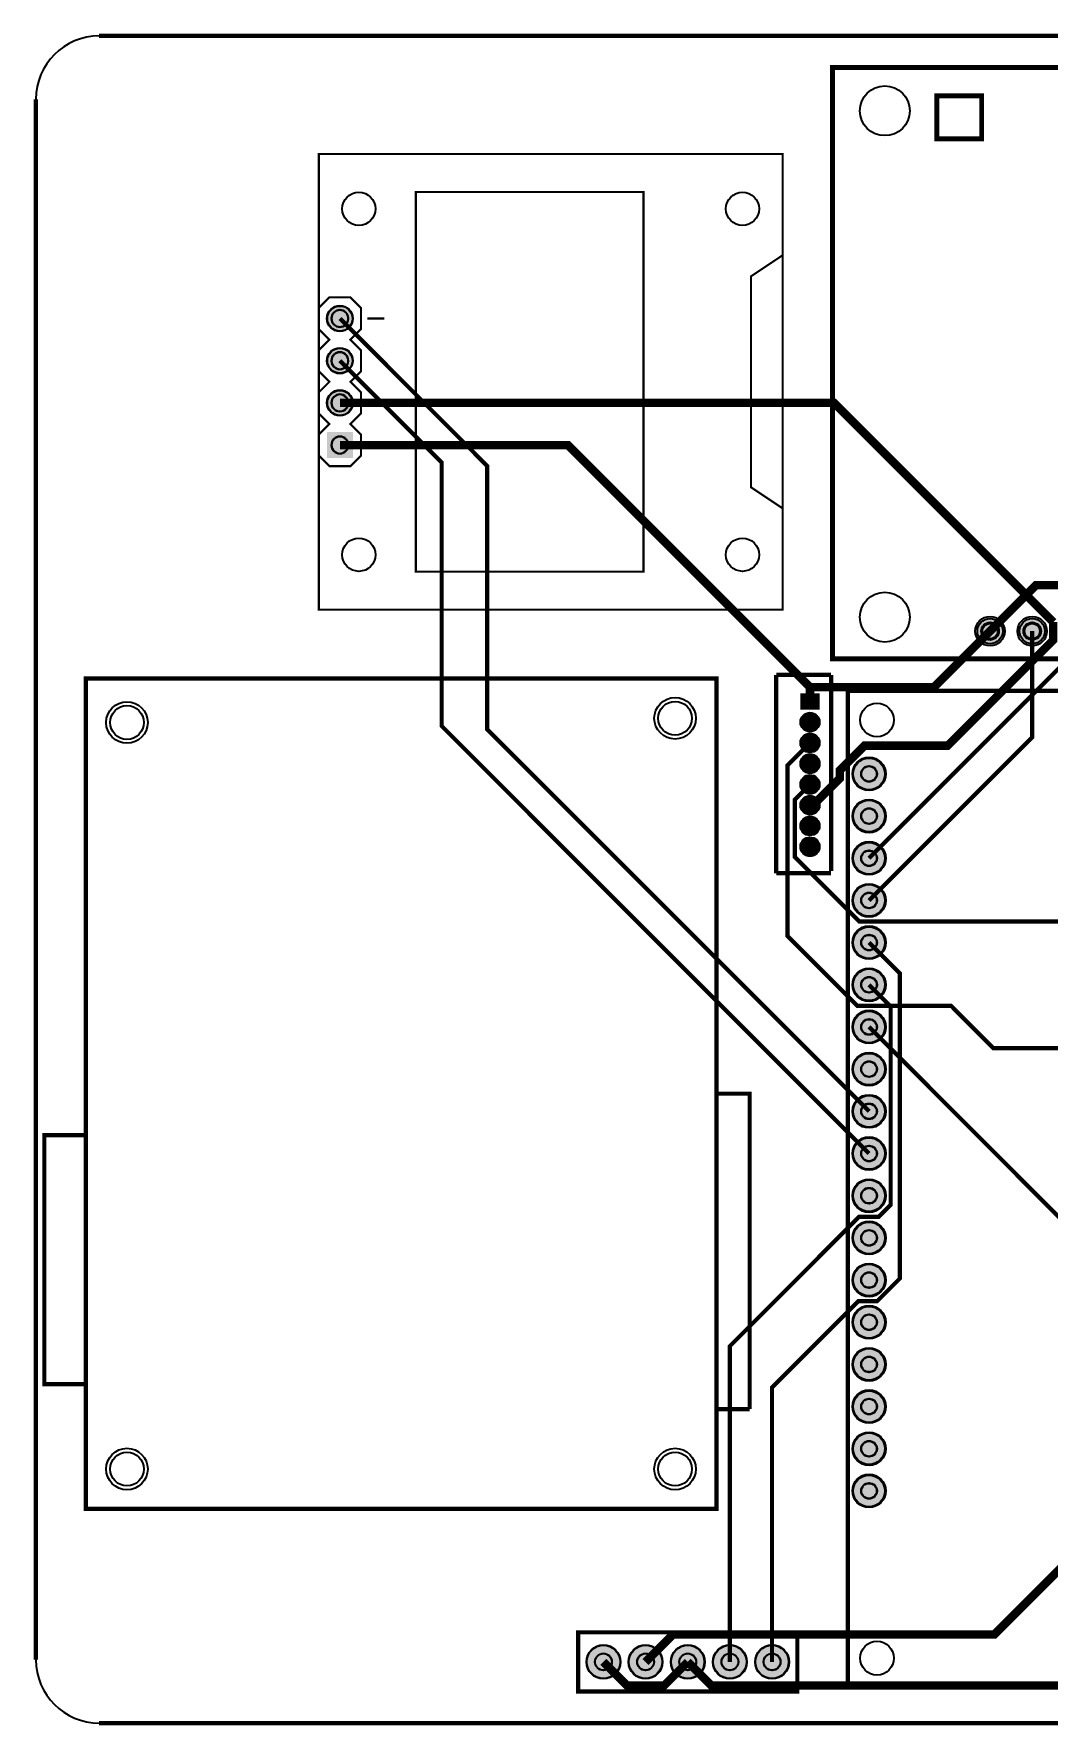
# Model space of a CAD drawing. Extents: x 724 to 4734, y -4950 to -940.
# Drawn here: x 724 to 3128, y -4950 to -940 of the extents above; entities that cross this region are included whole.
import ezdxf

# ---------------------------------------------------------------- set-up
doc = ezdxf.new("R2010")
doc.units = 9
for name, color, linetype, true_color in [('BoardOutLine', 7, 'Continuous', 0xff00ff), ('BottomLayer', 7, 'Continuous', 0x0000ff), ('BottomSolderMaskLayer', 7, 'Continuous', 0xaa00ff), ('Multi-Layer', 7, 'Continuous', 0xc0c0c0), ('TopLayer', 7, 'Continuous', 0xff0000), ('TopSilkLayer', 7, 'Continuous', 0xffcc00), ('TopSolderMaskLayer', 7, 'Continuous', 0x800080)]:
    doc.layers.add(name, color=color, linetype=linetype, true_color=true_color)

msp = doc.modelspace()

# ---------------------------------------------------------------- hatches: boundary and pattern name
at = {"layer": 'BottomSolderMaskLayer'}
for points in [[(1419.315, -1615, 1), (1480.685, -1615, 1)], [(1419.315, -1715, 1), (1480.685, -1715, 1)], [(1419.315, -1815, 1), (1480.685, -1815, 1)], [(1419.314999999995, -1945.6849999999977), (1419.314999999995, -1884.3150000000023), (1480.685000000005, -1884.3150000000023), (1480.685000000005, -1945.6849999999977)], [(2957.020000000004, -2356.220000000001, 1), (3027.020000000004, -2356.220000000001, 1)], [(3057.020000000004, -2356.220000000001, 1), (3127.020000000004, -2356.220000000001, 1)], [(2587.998966443709, -2503.3264931178783), (2587.998966443709, -2542.188023077477), (2541.994356221592, -2542.188023077477), (2541.994356221592, -2503.3264931178783)], [(2542.3305, -2571.959999999999, 1), (2587.6695, -2571.959999999999, 1)], [(2542.3305, -2621.1699999999983, 1), (2587.6695, -2621.1699999999983, 1)], [(2542.3305, -2670.3899999999994, 1), (2587.6695, -2670.3899999999994, 1)], [(2665.5, -2694.6500000000015, 1), (2744.5, -2694.6500000000015, 1)], [(2542.3305, -2719.5999999999985, 1), (2587.6695, -2719.5999999999985, 1)], [(2542.3305, -2768.8099999999977, 1), (2587.6695, -2768.8099999999977, 1)], [(2665.5, -2794.6500000000015, 1), (2744.5, -2794.6500000000015, 1)], [(2542.3305, -2818.029999999999, 1), (2587.6695, -2818.029999999999, 1)], [(2542.3305, -2867.2400000000052, 1), (2587.6695, -2867.2400000000052, 1)], [(2665.5, -2894.6500000000015, 1), (2744.5, -2894.6500000000015, 1)], [(2665.5, -2994.6500000000015, 1), (2744.5, -2994.6500000000015, 1)], [(2665.5, -3094.6500000000015, 1), (2744.5, -3094.6500000000015, 1)], [(2665.5, -3194.6500000000015, 1), (2744.5, -3194.6500000000015, 1)], [(2665.5, -3294.6500000000015, 1), (2744.5, -3294.6500000000015, 1)], [(2665.5, -3394.6500000000015, 1), (2744.5, -3394.6500000000015, 1)], [(2665.5, -3494.6500000000015, 1), (2744.5, -3494.6500000000015, 1)], [(2665.5, -3594.6500000000015, 1), (2744.5, -3594.6500000000015, 1)], [(2665.5, -3694.6500000000015, 1), (2744.5, -3694.6500000000015, 1)], [(2665.5, -3794.6500000000015, 1), (2744.5, -3794.6500000000015, 1)], [(2665.5, -3894.6500000000015, 1), (2744.5, -3894.6500000000015, 1)], [(2665.5, -3994.6500000000015, 1), (2744.5, -3994.6500000000015, 1)], [(2665.5, -4094.6500000000015, 1), (2744.5, -4094.6500000000015, 1)], [(2665.5, -4194.6500000000015, 1), (2744.5, -4194.6500000000015, 1)], [(2665.5, -4294.6500000000015, 1), (2744.5, -4294.6500000000015, 1)], [(2665.5, -4394.6500000000015, 1), (2744.5, -4394.6500000000015, 1)], [(2034.63, -4800, 1), (2115.37, -4800, 1)], [(2134.63, -4800, 1), (2215.37, -4800, 1)], [(2234.63, -4800, 1), (2315.37, -4800, 1)], [(2334.63, -4800, 1), (2415.37, -4800, 1)], [(2434.63, -4800, 1), (2515.37, -4800, 1)]]:
    msp.add_hatch(color=256, dxfattribs=at).paths.add_polyline_path(points)
at = {"layer": 'Multi-Layer'}
for points in [[(1420.315, -1615, 1), (1479.685, -1615, 1)], [(1420.315, -1715, 1), (1479.685, -1715, 1)], [(1420.315, -1815, 1), (1479.685, -1815, 1)], [(1420.3150000000023, -1944.6849999999977), (1420.3150000000023, -1885.3150000000023), (1479.6849999999977, -1885.3150000000023), (1479.6849999999977, -1944.6849999999977)], [(2962.020000000004, -2356.220000000001, 1), (3022.020000000004, -2356.220000000001, 1)], [(3062.020000000004, -2356.220000000001, 1), (3122.020000000004, -2356.220000000001, 1)], [(2585.6659999999974, -2505.0409999999974), (2585.6659999999974, -2540.474000000002), (2544.327999999994, -2540.474000000002), (2544.327999999994, -2505.0409999999974)], [(2544.3305, -2571.959999999999, 1), (2585.6695, -2571.959999999999, 1)], [(2544.3305, -2621.1699999999983, 1), (2585.6695, -2621.1699999999983, 1)], [(2544.3305, -2670.3899999999994, 1), (2585.6695, -2670.3899999999994, 1)], [(2667.5, -2694.6500000000015, 1), (2742.5, -2694.6500000000015, 1)], [(2544.3305, -2719.5999999999985, 1), (2585.6695, -2719.5999999999985, 1)], [(2544.3305, -2768.8099999999977, 1), (2585.6695, -2768.8099999999977, 1)], [(2667.5, -2794.6500000000015, 1), (2742.5, -2794.6500000000015, 1)], [(2544.3305, -2818.029999999999, 1), (2585.6695, -2818.029999999999, 1)], [(2544.3305, -2867.2400000000052, 1), (2585.6695, -2867.2400000000052, 1)], [(2667.5, -2894.6500000000015, 1), (2742.5, -2894.6500000000015, 1)], [(2667.5, -2994.6500000000015, 1), (2742.5, -2994.6500000000015, 1)], [(2667.5, -3094.6500000000015, 1), (2742.5, -3094.6500000000015, 1)], [(2667.5, -3194.6500000000015, 1), (2742.5, -3194.6500000000015, 1)], [(2667.5, -3294.6500000000015, 1), (2742.5, -3294.6500000000015, 1)], [(2667.5, -3394.6500000000015, 1), (2742.5, -3394.6500000000015, 1)], [(2667.5, -3494.6500000000015, 1), (2742.5, -3494.6500000000015, 1)], [(2667.5, -3594.6500000000015, 1), (2742.5, -3594.6500000000015, 1)], [(2667.5, -3694.6500000000015, 1), (2742.5, -3694.6500000000015, 1)], [(2667.5, -3794.6500000000015, 1), (2742.5, -3794.6500000000015, 1)], [(2667.5, -3894.6500000000015, 1), (2742.5, -3894.6500000000015, 1)], [(2667.5, -3994.6500000000015, 1), (2742.5, -3994.6500000000015, 1)], [(2667.5, -4094.6500000000015, 1), (2742.5, -4094.6500000000015, 1)], [(2667.5, -4194.6500000000015, 1), (2742.5, -4194.6500000000015, 1)], [(2667.5, -4294.6500000000015, 1), (2742.5, -4294.6500000000015, 1)], [(2667.5, -4394.6500000000015, 1), (2742.5, -4394.6500000000015, 1)], [(2035.63, -4800, 1), (2114.37, -4800, 1)], [(2135.63, -4800, 1), (2214.37, -4800, 1)], [(2235.63, -4800, 1), (2314.37, -4800, 1)], [(2335.63, -4800, 1), (2414.37, -4800, 1)], [(2435.63, -4800, 1), (2514.37, -4800, 1)]]:
    msp.add_hatch(color=256, dxfattribs=at).paths.add_polyline_path(points)
at = {"layer": 'TopSolderMaskLayer'}
for points in [[(1419.315, -1615, 1), (1480.685, -1615, 1)], [(1419.315, -1715, 1), (1480.685, -1715, 1)], [(1419.315, -1815, 1), (1480.685, -1815, 1)], [(1419.314999999995, -1945.6849999999977), (1419.314999999995, -1884.3150000000023), (1480.685000000005, -1884.3150000000023), (1480.685000000005, -1945.6849999999977)], [(2957.020000000004, -2356.220000000001, 1), (3027.020000000004, -2356.220000000001, 1)], [(3057.020000000004, -2356.220000000001, 1), (3127.020000000004, -2356.220000000001, 1)], [(2587.998966443709, -2503.3264931178783), (2587.998966443709, -2542.188023077477), (2541.994356221592, -2542.188023077477), (2541.994356221592, -2503.3264931178783)], [(2542.3305, -2571.959999999999, 1), (2587.6695, -2571.959999999999, 1)], [(2542.3305, -2621.1699999999983, 1), (2587.6695, -2621.1699999999983, 1)], [(2542.3305, -2670.3899999999994, 1), (2587.6695, -2670.3899999999994, 1)], [(2665.5, -2694.6500000000015, 1), (2744.5, -2694.6500000000015, 1)], [(2542.3305, -2719.5999999999985, 1), (2587.6695, -2719.5999999999985, 1)], [(2542.3305, -2768.8099999999977, 1), (2587.6695, -2768.8099999999977, 1)], [(2665.5, -2794.6500000000015, 1), (2744.5, -2794.6500000000015, 1)], [(2542.3305, -2818.029999999999, 1), (2587.6695, -2818.029999999999, 1)], [(2542.3305, -2867.2400000000052, 1), (2587.6695, -2867.2400000000052, 1)], [(2665.5, -2894.6500000000015, 1), (2744.5, -2894.6500000000015, 1)], [(2665.5, -2994.6500000000015, 1), (2744.5, -2994.6500000000015, 1)], [(2665.5, -3094.6500000000015, 1), (2744.5, -3094.6500000000015, 1)], [(2665.5, -3194.6500000000015, 1), (2744.5, -3194.6500000000015, 1)], [(2665.5, -3294.6500000000015, 1), (2744.5, -3294.6500000000015, 1)], [(2665.5, -3394.6500000000015, 1), (2744.5, -3394.6500000000015, 1)], [(2665.5, -3494.6500000000015, 1), (2744.5, -3494.6500000000015, 1)], [(2665.5, -3594.6500000000015, 1), (2744.5, -3594.6500000000015, 1)], [(2665.5, -3694.6500000000015, 1), (2744.5, -3694.6500000000015, 1)], [(2665.5, -3794.6500000000015, 1), (2744.5, -3794.6500000000015, 1)], [(2665.5, -3894.6500000000015, 1), (2744.5, -3894.6500000000015, 1)], [(2665.5, -3994.6500000000015, 1), (2744.5, -3994.6500000000015, 1)], [(2665.5, -4094.6500000000015, 1), (2744.5, -4094.6500000000015, 1)], [(2665.5, -4194.6500000000015, 1), (2744.5, -4194.6500000000015, 1)], [(2665.5, -4294.6500000000015, 1), (2744.5, -4294.6500000000015, 1)], [(2665.5, -4394.6500000000015, 1), (2744.5, -4394.6500000000015, 1)], [(2034.63, -4800, 1), (2115.37, -4800, 1)], [(2134.63, -4800, 1), (2215.37, -4800, 1)], [(2234.63, -4800, 1), (2315.37, -4800, 1)], [(2334.63, -4800, 1), (2415.37, -4800, 1)], [(2434.63, -4800, 1), (2515.37, -4800, 1)]]:
    msp.add_hatch(color=256, dxfattribs=at).paths.add_polyline_path(points)

# ---------------------------------------------------------------- linework, layer by layer
at = {"layer": 'BoardOutLine', "const_width": 10}
for points in [[(878.9990000000034, -945), (4578.999000000003, -945)], [(728.9989999999962, -4795), (728.9989999999962, -1095)], [(4578.999000000003, -4945), (878.9990000000034, -4945)]]:
    msp.add_lwpolyline(points, dxfattribs=at)
at = {"layer": 'BoardOutLine'}
for centre, start, end in [((878.9990000000034, -1095), 90, 180), ((878.9990000000034, -4795), 180, 270)]:
    msp.add_arc(centre, 150, start, end, dxfattribs=at)
at = {"layer": 'BottomLayer'}
for points, const_width in [([(1449.9989999999962, -1615), (1799.339, -1964.3400000000038), (1799.339, -2588.989999999998), (2704.998999999996, -3494.6500000000015)], 10), ([(1449.9989999999962, -1715), (1691.2389999999941, -1956.239999999998), (1691.2389999999941, -2580.8899999999994), (2704.998999999996, -3594.6500000000015)], 10), ([(3809.7189999999973, -2247.4199999999983), (3100.819000000003, -2247.4199999999983), (2992.0190000000002, -2356.220000000001)], 20), ([(3092.0190000000002, -2356.220000000001), (3092.0190000000002, -2607.6299999999974), (2704.998999999996, -2994.6500000000015)], 10), ([(2704.998999999996, -3094.6500000000015), (2778.099000000002, -3167.75), (2778.099000000002, -3890.9400000000023), (2724.389000000003, -3944.6500000000015), (2679.548999999999, -3944.6500000000015), (2474.998999999996, -4149.199999999997), (2474.998999999996, -4800)], 10), ([(2374.998999999996, -4800), (2374.998999999996, -4051.3300000000017), (2681.6790000000037, -3744.6500000000015), (2728.3589999999967, -3744.6500000000015), (2756.359000000004, -3716.6500000000015), (2756.359000000004, -3246.010000000002), (2704.998999999996, -3194.6500000000015)], 10)]:
    msp.add_lwpolyline(points, dxfattribs=dict(at, const_width=const_width))
at = {"layer": 'BottomSolderMaskLayer'}
for points in [[(1429.6570389085396, -1614.9948315647634), (1429.6570389085396, -1615.0051684352366)], [(1470.3429610914604, -1614.9948315647634), (1470.3429610914604, -1615.0051684352366)], [(1429.6570389085396, -1714.9948315647634), (1429.6570389085396, -1715.0051684352366)], [(1470.3429610914604, -1714.9948315647634), (1470.3429610914604, -1715.0051684352366)], [(1429.6570389085396, -1814.9948315647634), (1429.6570389085396, -1815.0051684352366)], [(1470.3429610914604, -1814.9948315647634), (1470.3429610914604, -1815.0051684352366)], [(1429.6570389085396, -1914.9948315647634), (1429.6570389085396, -1915.0051684352366)], [(1470.3429610914604, -1914.9948315647634), (1470.3429610914604, -1915.0051684352366)]]:
    msp.add_lwpolyline(points, close=True, dxfattribs=at)
for centre, radius in [((1450, -1615), 30.685000000000002), ((1450, -1715), 30.685000000000002), ((1450, -1815), 30.685000000000002), ((2992.020000000004, -2356.220000000001), 35), ((3092.020000000004, -2356.220000000001), 35), ((2992.012999999999, -2356.2180000000008), 21), ((3092.012999999999, -2356.2180000000008), 21), ((2564.997000000003, -2522.756999999998), 15.335612000112889), ((2565, -2571.959999999999), 22.6695), ((2564.997000000003, -2571.966999999997), 15.113365586975979), ((2565, -2621.1699999999983), 22.6695), ((2564.997000000003, -2621.176999999996), 15.113365586975979), ((2565, -2670.3899999999994), 22.6695), ((2564.997000000003, -2670.396999999997), 15.113365586975979), ((2705, -2694.6500000000015), 39.49999999999999), ((2705.0020000000077, -2694.6460000000006), 18.959999999999997), ((2565, -2719.5999999999985), 22.6695), ((2564.997000000003, -2719.6070000000036), 15.113365586975979), ((2565, -2768.8099999999977), 22.6695), ((2564.997000000003, -2768.8169999999955), 15.113365586975979), ((2705, -2794.6500000000015), 39.49999999999999), ((2565, -2818.029999999999), 22.6695), ((2564.997000000003, -2818.0369999999966), 15.113365586975979), ((2705.0020000000077, -2794.6460000000006), 18.959999999999997), ((2565, -2867.2400000000052), 22.6695), ((2564.997000000003, -2867.247000000003), 15.113365586975979), ((2705, -2894.6500000000015), 39.49999999999999), ((2705.0020000000077, -2894.6460000000006), 18.959999999999997), ((2705, -2994.6500000000015), 39.49999999999999), ((2705.0020000000077, -2994.6460000000006), 18.959999999999997), ((2705, -3094.6500000000015), 39.49999999999999), ((2705.0020000000077, -3094.6460000000006), 18.959999999999997), ((2705, -3194.6500000000015), 39.49999999999999), ((2705.0020000000077, -3194.6460000000006), 18.959999999999997), ((2705, -3294.6500000000015), 39.49999999999999), ((2705.0020000000077, -3294.6460000000006), 18.959999999999997), ((2705, -3394.6500000000015), 39.49999999999999), ((2705.0020000000077, -3394.6460000000006), 18.959999999999997), ((2705, -3494.6500000000015), 39.49999999999999), ((2705.0020000000077, -3494.6460000000006), 18.959999999999997), ((2705, -3594.6500000000015), 39.49999999999999), ((2705.0020000000077, -3594.6460000000006), 18.959999999999997), ((2705, -3694.6500000000015), 39.49999999999999), ((2705.0020000000077, -3694.6460000000006), 18.959999999999997), ((2705, -3794.6500000000015), 39.49999999999999), ((2705.0020000000077, -3794.6460000000006), 18.959999999999997), ((2705, -3894.6500000000015), 39.49999999999999), ((2705.0020000000077, -3894.6460000000006), 18.959999999999997), ((2705, -3994.6500000000015), 39.49999999999999), ((2705.0020000000077, -3994.6460000000006), 18.959999999999997), ((2705, -4094.6500000000015), 39.49999999999999), ((2705.0020000000077, -4094.6460000000006), 18.959999999999997), ((2705, -4194.6500000000015), 39.49999999999999), ((2705.0020000000077, -4194.646000000001), 18.959999999999997), ((2705, -4294.6500000000015), 39.49999999999999), ((2705.0020000000077, -4294.646000000001), 18.959999999999997), ((2705, -4394.6500000000015), 39.49999999999999), ((2705.0020000000077, -4394.646000000001), 18.959999999999997), ((2075, -4800), 40.37), ((2175, -4800), 40.37), ((2275, -4800), 40.37), ((2375, -4800), 40.37), ((2475, -4800), 40.37), ((2075, -4800), 20.185), ((2175, -4800), 20.185), ((2275, -4800), 20.185), ((2375, -4800), 20.185), ((2475, -4800), 20.185)]:
    msp.add_circle(centre, radius, dxfattribs=at)
for centre, start, end in [((1450, -1614.9948315647634), 360, 180), ((1450, -1615.0051684352366), 180, 360), ((1450, -1714.9948315647634), 360, 180), ((1450, -1715.0051684352366), 180, 360), ((1450, -1814.9948315647634), 360, 180), ((1450, -1815.0051684352366), 180, 360), ((1450, -1914.9948315647634), 360, 180), ((1450, -1915.0051684352366), 180, 360)]:
    msp.add_arc(centre, 20.34296109146033, start, end, dxfattribs=at)
at = {"layer": 'Multi-Layer'}
for points in [[(1430.32, -1614.9949999999953), (1430.32, -1615.0050000000047)], [(1469.68, -1614.9949999999953), (1469.68, -1615.0050000000047)], [(1430.32, -1714.9949999999953), (1430.32, -1715.0050000000047)], [(1469.68, -1714.9949999999953), (1469.68, -1715.0050000000047)], [(1430.32, -1814.9949999999953), (1430.32, -1815.0050000000047)], [(1469.68, -1814.9949999999953), (1469.68, -1815.0050000000047)], [(1430.32, -1914.9949999999953), (1430.32, -1915.0050000000047)], [(1469.68, -1914.9949999999953), (1469.68, -1915.0050000000047)]]:
    msp.add_lwpolyline(points, close=True, dxfattribs=at)
for centre, radius in [((2742.6299999999974, -1122.3700000000026), 59.055), ((1495, -1355), 39.37), ((2405, -1355), 39.37), ((1450, -1615), 29.685000000000002), ((1450, -1715), 29.685000000000002), ((1450, -1815), 29.685000000000002), ((1495, -2175), 39.37), ((2405, -2175), 39.37), ((2742.6299999999974, -2323.1500000000015), 59.055), ((2992.020000000004, -2356.220000000001), 30), ((2992.012999999999, -2356.2180000000008), 18), ((3092.020000000004, -2356.220000000001), 30), ((3092.012999999999, -2356.2180000000008), 18), ((2245, -2562.75), 40), ((2564.997000000003, -2522.756999999998), 13.78), ((945, -2572.75), 40), ((2565, -2571.959999999999), 20.6695), ((2564.997000000003, -2571.966999999997), 13.78), ((2723.9000000000015, -2566.6900000000023), 40), ((2565, -2621.1699999999983), 20.6695), ((2564.997000000003, -2621.176999999996), 13.78), ((2565, -2670.3899999999994), 20.6695), ((2564.997000000003, -2670.396999999997), 13.78), ((2705, -2694.6500000000015), 37.5), ((2705.0020000000077, -2694.6460000000006), 18), ((2565, -2719.5999999999985), 20.6695), ((2564.997000000003, -2719.6070000000036), 13.78), ((2565, -2768.8099999999977), 20.6695), ((2564.997000000003, -2768.8169999999955), 13.78), ((2705, -2794.6500000000015), 37.5), ((2565, -2818.029999999999), 20.6695), ((2564.997000000003, -2818.0369999999966), 13.78), ((2705.0020000000077, -2794.6460000000006), 18), ((2565, -2867.2400000000052), 20.6695), ((2564.997000000003, -2867.247000000003), 13.78), ((2705, -2894.6500000000015), 37.5), ((2705.0020000000077, -2894.6460000000006), 18), ((2705, -2994.6500000000015), 37.5), ((2705.0020000000077, -2994.6460000000006), 18), ((2705, -3094.6500000000015), 37.5), ((2705.0020000000077, -3094.6460000000006), 18), ((2705, -3194.6500000000015), 37.5), ((2705.0020000000077, -3194.6460000000006), 18), ((2705, -3294.6500000000015), 37.5), ((2705.0020000000077, -3294.6460000000006), 18), ((2705, -3394.6500000000015), 37.5), ((2705.0020000000077, -3394.6460000000006), 18), ((2705, -3494.6500000000015), 37.5), ((2705.0020000000077, -3494.6460000000006), 18), ((2705, -3594.6500000000015), 37.5), ((2705.0020000000077, -3594.6460000000006), 18), ((2705, -3694.6500000000015), 37.5), ((2705.0020000000077, -3694.6460000000006), 18), ((2705, -3794.6500000000015), 37.5), ((2705.0020000000077, -3794.6460000000006), 18), ((2705, -3894.6500000000015), 37.5), ((2705.0020000000077, -3894.6460000000006), 18), ((2705, -3994.6500000000015), 37.5), ((2705.0020000000077, -3994.6460000000006), 18), ((2705, -4094.6500000000015), 37.5), ((2705.0020000000077, -4094.6460000000006), 18), ((2705, -4194.6500000000015), 37.5), ((2705.0020000000077, -4194.646000000001), 18), ((2705, -4294.6500000000015), 37.5), ((2705.0020000000077, -4294.646000000001), 18), ((945, -4342.75), 40), ((2245, -4342.75), 40), ((2705, -4394.6500000000015), 37.5), ((2705.0020000000077, -4394.646000000001), 18), ((2075, -4800), 39.37), ((2175, -4800), 39.37), ((2275, -4800), 39.37), ((2375, -4800), 39.37), ((2475, -4800), 39.37), ((2723.9000000000015, -4791.0999999999985), 40), ((2075, -4800), 19.685), ((2175, -4800), 19.685), ((2275, -4800), 19.685), ((2375, -4800), 19.685), ((2475, -4800), 19.685)]:
    msp.add_circle(centre, radius, dxfattribs=at)
for centre, start, end in [((1450, -1614.9949999999953), 360, 180), ((1450, -1615.0050000000047), 180, 360), ((1450, -1714.9949999999953), 360, 180), ((1450, -1715.0050000000047), 180, 360), ((1450, -1814.9949999999953), 360, 180), ((1450, -1815.0050000000047), 180, 360), ((1450, -1914.9949999999953), 360, 180), ((1450, -1915.0050000000047), 180, 360)]:
    msp.add_arc(centre, 19.68, start, end, dxfattribs=at)
at = {"layer": 'TopLayer'}
for points, const_width in [([(1449.9989999999962, -1815), (2622.1389999999956, -1815), (3142.0190000000002, -2334.8799999999974)], 20), ([(1449.9989999999962, -1915), (1990.9689999999973, -1915), (2564.998999999996, -2489.029999999999)], 20), ([(3142.0190000000002, -2334.8799999999974), (3142.0190000000002, -2377.2400000000052), (2891.589000000007, -2627.6699999999983), (2694.5390000000043, -2627.6699999999983), (2635.578999999998, -2686.6299999999974), (2635.578999999998, -2705.510000000002), (2572.278999999995, -2768.8099999999977), (2564.998999999996, -2768.8099999999977)], 20), ([(2992.0190000000002, -2356.220000000001), (2859.2090000000026, -2489.029999999999), (2564.998999999996, -2489.029999999999)], 20), ([(3192.0190000000002, -2356.220000000001), (3192.0190000000002, -2407.6299999999974), (2704.998999999996, -2894.6500000000015)], 10), ([(2564.998999999996, -2522.7599999999948), (2564.998999999996, -2489.029999999999)], 20), ([(3604.998999999996, -3194.6500000000015), (3604.998999999996, -3213.519999999997), (3659.599000000002, -3268.1199999999953), (3659.599000000002, -3313.1399999999994), (3628.089, -3344.6500000000015), (2999.9290000000037, -3344.6500000000015), (2899.9290000000037, -3244.6500000000015), (2677.4489999999932, -3244.6500000000015), (2511.7590000000055, -3078.959999999999), (2511.7590000000055, -2674.409999999996), (2564.998999999996, -2621.1699999999983)], 10), ([(2564.998999999996, -2719.5999999999985), (2529.1089999999967, -2755.489999999998), (2529.1089999999967, -2891.7999999999956), (2681.899000000005, -3044.5899999999965), (3354.9390000000058, -3044.5899999999965), (3604.998999999996, -3294.6500000000015)], 10), ([(2704.998999999996, -3294.6500000000015), (3154.998999999996, -3744.6500000000015), (3684.2690000000002, -3744.6500000000015), (3804.619000000006, -3865)], 10), ([(2174.998999999996, -4800), (2239.9790000000066, -4735.019999999997), (3002.1990000000005, -4735.019999999997), (3772.2189999999973, -3965), (3854.998999999996, -3965)], 20), ([(2274.998999999996, -4800), (2330.7690000000002, -4855.770000000004), (3688.2089999999953, -4855.770000000004), (3984.998999999996, -4558.980000000003)], 20), ([(2274.998999999996, -4800), (2218.6690000000017, -4856.330000000002), (2131.328999999998, -4856.330000000002), (2074.998999999996, -4800)], 20)]:
    msp.add_lwpolyline(points, dxfattribs=dict(at, const_width=const_width))
at = {"layer": 'TopSilkLayer'}
for points, const_width in [([(3645, -1020), (2618.2319999999963, -1020), (2618.2319999999963, -2421.572), (3645, -2421.572), (3645, -1020)], 11.81), ([(2865.869000000006, -1086.9290000000037), (2972.168000000005, -1086.9290000000037), (2972.168000000005, -1189.2920000000013), (2865.869000000006, -1189.2920000000013), (2865.869000000006, -1086.9290000000037)], 11.81), ([(1400, -2305), (1400, -1225), (2500, -1225), (2500, -1465), (2500, -2065), (2500, -2305), (1400, -2305)], 5), ([(1630, -2215), (1630, -1315), (2170, -1315), (2170, -2215), (1630, -2215)], 5), ([(847.2140000000072, -4436.957000000002), (2343.3129999999946, -4436.957000000002), (2343.3129999999946, -2468.4559999999983), (847.2140000000072, -2468.4559999999983), (847.2140000000072, -4436.957000000002)], 10), ([(2655, -4860), (2655, -2497.790000000001), (3655, -2497.790000000001), (3655, -4860), (2655, -4860)], 10), ([(2015, -4870), (2015, -4730), (2535, -4730), (2535, -4870), (2015, -4870)], 10)]:
    msp.add_lwpolyline(points, close=True, dxfattribs=dict(at, const_width=const_width))
for points, const_width in [([(2500, -2065), (2425, -2015), (2425, -1515), (2500, -1465)], 5), ([(1400, -1590), (1425, -1565), (1475, -1565), (1500, -1590), (1500, -1640), (1475, -1665), (1500, -1690), (1500, -1740), (1475, -1765), (1500, -1790), (1500, -1840), (1475, -1865), (1500, -1890), (1500, -1940), (1475, -1965), (1425, -1965), (1400, -1940)], 5), ([(1400, -1690), (1425, -1665), (1400, -1640)], 5), ([(1555, -1615), (1515, -1615)], 5), ([(1400, -1790), (1425, -1765), (1400, -1740)], 5), ([(1400, -1890), (1425, -1865), (1400, -1840)], 5), ([(1555, -1815), (1515, -1815)], 5), ([(2484.997000000003, -2459.995999999999), (2614.997000000003, -2459.995999999999)], 10), ([(2484.997000000003, -2929.995999999999), (2484.997000000003, -2459.995999999999)], 10), ([(2614.997000000003, -2459.995999999999), (2614.997000000003, -2924.995999999999)], 10), ([(2614.997000000003, -2929.995999999999), (2484.997000000003, -2929.995999999999)], 10), ([(2422.0480000000025, -4200.707000000002), (2422.0480000000025, -3452.6719999999987), (2343.3129999999946, -3452.6719999999987)], 10), ([(847.2459999999992, -3551.101999999999), (847.2140000000072, -3551.0579999999973), (748.8179999999993, -3551.0579999999973), (748.8179999999993, -4141.653999999995), (847.2140000000072, -4141.653999999995)], 10), ([(2422.0480000000025, -4200.707000000002), (2343.3129999999946, -4200.707000000002)], 10)]:
    msp.add_lwpolyline(points, dxfattribs=dict(at, const_width=const_width))
for centre in [(945, -2572.75), (2245, -2562.75), (945, -4342.75), (2245, -4342.75)]:
    msp.add_circle(centre, 49.21, dxfattribs=at)
at = {"layer": 'TopSolderMaskLayer'}
for points in [[(1429.6570389085396, -1614.9948315647634), (1429.6570389085396, -1615.0051684352366)], [(1470.3429610914604, -1614.9948315647634), (1470.3429610914604, -1615.0051684352366)], [(1429.6570389085396, -1714.9948315647634), (1429.6570389085396, -1715.0051684352366)], [(1470.3429610914604, -1714.9948315647634), (1470.3429610914604, -1715.0051684352366)], [(1429.6570389085396, -1814.9948315647634), (1429.6570389085396, -1815.0051684352366)], [(1470.3429610914604, -1814.9948315647634), (1470.3429610914604, -1815.0051684352366)], [(1429.6570389085396, -1914.9948315647634), (1429.6570389085396, -1915.0051684352366)], [(1470.3429610914604, -1914.9948315647634), (1470.3429610914604, -1915.0051684352366)]]:
    msp.add_lwpolyline(points, close=True, dxfattribs=at)
for centre, radius in [((1450, -1615), 30.685000000000002), ((1450, -1715), 30.685000000000002), ((1450, -1815), 30.685000000000002), ((2992.020000000004, -2356.220000000001), 35), ((3092.020000000004, -2356.220000000001), 35), ((2992.012999999999, -2356.2180000000008), 21), ((3092.012999999999, -2356.2180000000008), 21), ((2564.997000000003, -2522.756999999998), 15.335612000112889), ((2565, -2571.959999999999), 22.6695), ((2564.997000000003, -2571.966999999997), 15.113365586975979), ((2565, -2621.1699999999983), 22.6695), ((2564.997000000003, -2621.176999999996), 15.113365586975979), ((2565, -2670.3899999999994), 22.6695), ((2564.997000000003, -2670.396999999997), 15.113365586975979), ((2705, -2694.6500000000015), 39.49999999999999), ((2705.0020000000077, -2694.6460000000006), 18.959999999999997), ((2565, -2719.5999999999985), 22.6695), ((2564.997000000003, -2719.6070000000036), 15.113365586975979), ((2565, -2768.8099999999977), 22.6695), ((2564.997000000003, -2768.8169999999955), 15.113365586975979), ((2705, -2794.6500000000015), 39.49999999999999), ((2565, -2818.029999999999), 22.6695), ((2564.997000000003, -2818.0369999999966), 15.113365586975979), ((2705.0020000000077, -2794.6460000000006), 18.959999999999997), ((2565, -2867.2400000000052), 22.6695), ((2564.997000000003, -2867.247000000003), 15.113365586975979), ((2705, -2894.6500000000015), 39.49999999999999), ((2705.0020000000077, -2894.6460000000006), 18.959999999999997), ((2705, -2994.6500000000015), 39.49999999999999), ((2705.0020000000077, -2994.6460000000006), 18.959999999999997), ((2705, -3094.6500000000015), 39.49999999999999), ((2705.0020000000077, -3094.6460000000006), 18.959999999999997), ((2705, -3194.6500000000015), 39.49999999999999), ((2705.0020000000077, -3194.6460000000006), 18.959999999999997), ((2705, -3294.6500000000015), 39.49999999999999), ((2705.0020000000077, -3294.6460000000006), 18.959999999999997), ((2705, -3394.6500000000015), 39.49999999999999), ((2705.0020000000077, -3394.6460000000006), 18.959999999999997), ((2705, -3494.6500000000015), 39.49999999999999), ((2705.0020000000077, -3494.6460000000006), 18.959999999999997), ((2705, -3594.6500000000015), 39.49999999999999), ((2705.0020000000077, -3594.6460000000006), 18.959999999999997), ((2705, -3694.6500000000015), 39.49999999999999), ((2705.0020000000077, -3694.6460000000006), 18.959999999999997), ((2705, -3794.6500000000015), 39.49999999999999), ((2705.0020000000077, -3794.6460000000006), 18.959999999999997), ((2705, -3894.6500000000015), 39.49999999999999), ((2705.0020000000077, -3894.6460000000006), 18.959999999999997), ((2705, -3994.6500000000015), 39.49999999999999), ((2705.0020000000077, -3994.6460000000006), 18.959999999999997), ((2705, -4094.6500000000015), 39.49999999999999), ((2705.0020000000077, -4094.6460000000006), 18.959999999999997), ((2705, -4194.6500000000015), 39.49999999999999), ((2705.0020000000077, -4194.646000000001), 18.959999999999997), ((2705, -4294.6500000000015), 39.49999999999999), ((2705.0020000000077, -4294.646000000001), 18.959999999999997), ((2705, -4394.6500000000015), 39.49999999999999), ((2705.0020000000077, -4394.646000000001), 18.959999999999997), ((2075, -4800), 40.37), ((2175, -4800), 40.37), ((2275, -4800), 40.37), ((2375, -4800), 40.37), ((2475, -4800), 40.37), ((2075, -4800), 20.185), ((2175, -4800), 20.185), ((2275, -4800), 20.185), ((2375, -4800), 20.185), ((2475, -4800), 20.185)]:
    msp.add_circle(centre, radius, dxfattribs=at)
for centre, start, end in [((1450, -1614.9948315647634), 360, 180), ((1450, -1615.0051684352366), 180, 360), ((1450, -1714.9948315647634), 360, 180), ((1450, -1715.0051684352366), 180, 360), ((1450, -1814.9948315647634), 360, 180), ((1450, -1815.0051684352366), 180, 360), ((1450, -1914.9948315647634), 360, 180), ((1450, -1915.0051684352366), 180, 360)]:
    msp.add_arc(centre, 20.34296109146033, start, end, dxfattribs=at)

doc.saveas('drawing.dxf')
